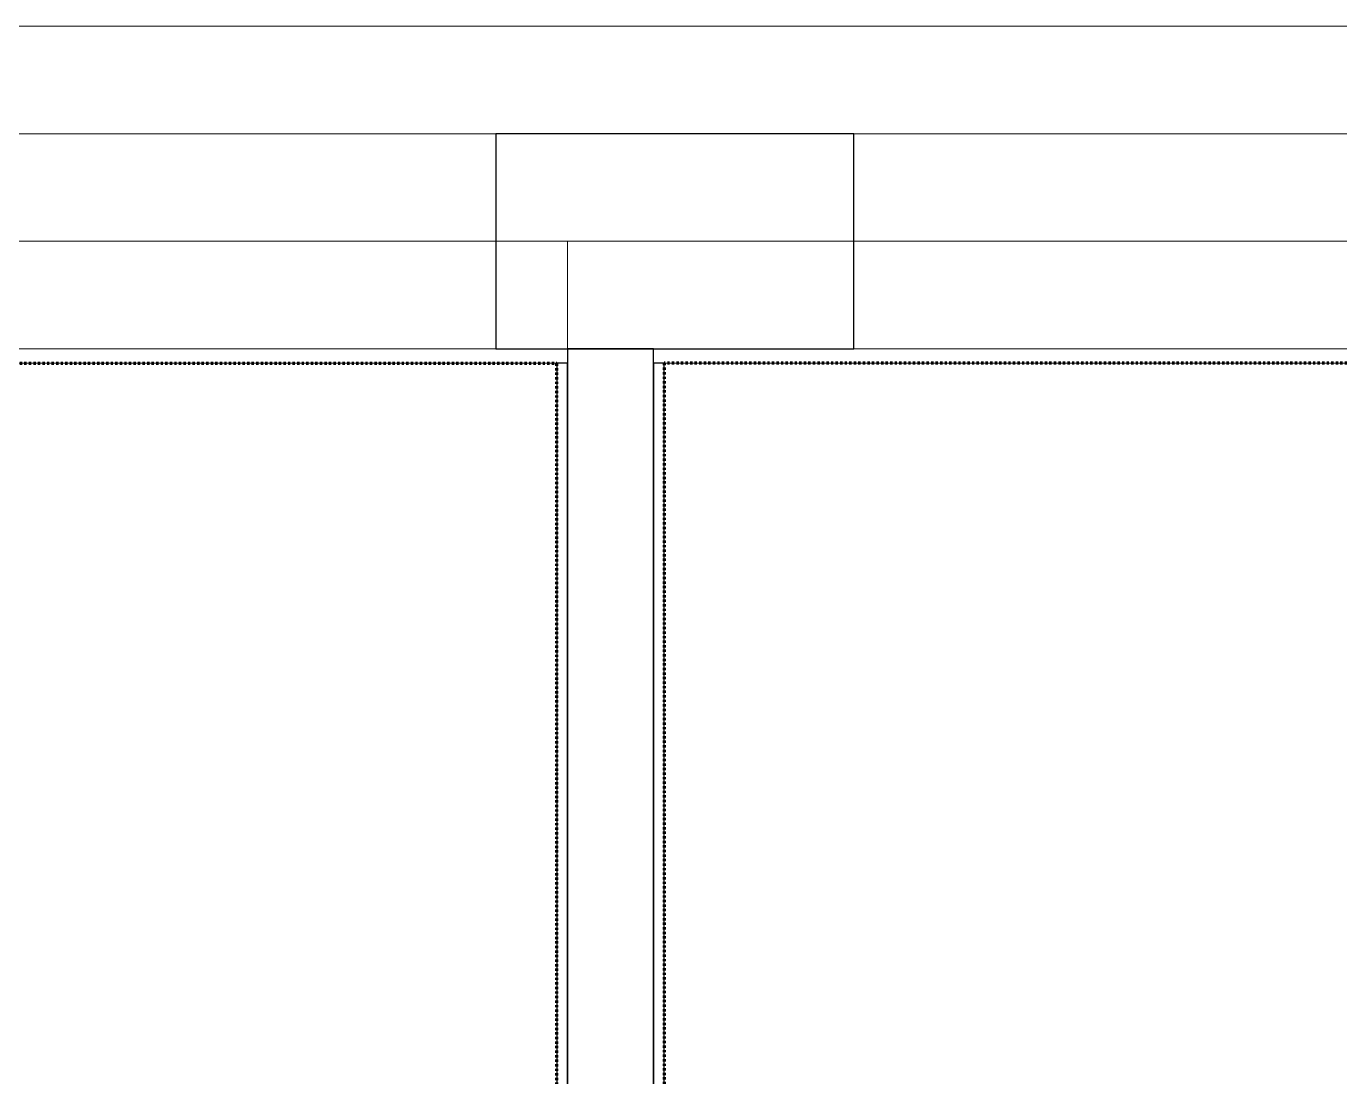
# Model space of a CAD drawing. Header units: millimetres. Extents: x -5300 to 98858, y -5196 to 93886.
# Drawn here: x 26594 to 28428, y 51334 to 52800 of the extents above; entities that cross this region are included whole.
import ezdxf

# ---------------------------------------------------------------- set-up
doc = ezdxf.new("R2010")
doc.units = ezdxf.units.MM
doc.linetypes.add('Штрих', pattern=[6.35, 3.175, -3.175])
doc.linetypes.add('Штрих_2_', pattern=[6.35, 3.175, -3.175])
for name, color, linetype, lineweight, true_color in [('_Разделитель помещений_', 4, 'Штрих', 70, 0x00ffff), ('Колонны', 7, 'Continuous', 18, 0x7f7f7f), ('Обобщенные модели', 7, 'Continuous', 18, 0x7f7f7f), ('Перекрытия', 7, 'Continuous', 18, 0x7f7f7f), ('Стены', 7, 'Continuous', 18, 0x7f7f7f), ('Стены разрез', 7, 'Continuous', 50, 0x7f7f7f)]:
    doc.layers.add(name, color=color, linetype=linetype, lineweight=lineweight, true_color=true_color)
doc.layers.add('Генплан', color=7, linetype='Continuous', lineweight=9)

# ---------------------------------------------------------------- blocks, each defined once
blk = doc.blocks.new('ПЕР-003 - ПЕР-003-240210-Подвал')
at = {"layer": 'Перекрытия', "color": 254, "true_color": 0xd4d4d4}
for p, q in [((58150, 52650), (15650, 52650)), ((15650, 52650), (58150, 52650))]:
    blk.add_line(p, q, dxfattribs=at)
blk = doc.blocks.new('СТН-03 127417 - СТН-03 2-245353-Подвал')
at = {"layer": 'Стены', "color": 254, "true_color": 0xd4d4d4}
blk.add_line((22890, 52500), (39000, 52500), dxfattribs=at)
blk = doc.blocks.new('СТН-03 127417 - СТН-03-245346-Подвал')
at = {"layer": 'Стены', "color": 254, "true_color": 0xd4d4d4}
for p, q in [((22990, 52800), (31849.999959, 52800)), ((22990, 52800), (38850, 52800)), ((22990, 52800), (38850, 52800)), ((38850, 52650), (22990, 52650)), ((22990, 52650), (31849.999959, 52650)), ((22990, 52650), (38850, 52650)), ((27250, 52650), (22990, 52650)), ((27250, 52650), (22990, 52650)), ((22990, 52650), (27250, 52650)), ((27250, 52650), (27250, 52650)), ((27250, 52350), (27250, 52650)), ((27250, 52350), (27250, 52650)), ((27250, 52650), (27250, 52650)), ((27250, 52650), (27250, 52350)), ((33250, 52650), (27750, 52650)), ((27750, 52650), (27750, 52650)), ((33250, 52650), (27750, 52650)), ((27750, 52650), (33250, 52650)), ((27750, 52350), (27750, 52650)), ((27750, 52650), (27750, 52650)), ((27750, 52650), (27750, 52350)), ((27750, 52650), (27750, 52350)), ((22990, 52350), (27250, 52350)), ((22990, 52350), (27250, 52350)), ((27250, 52350), (22990, 52350)), ((27350, 52350), (22990, 52350)), ((27350, 52350), (22990, 52350)), ((22990, 52350), (27350, 52350)), ((27250, 52350), (27250, 52350)), ((27250, 52350), (27250, 52350)), ((27350, 52350), (27350, 52350)), ((27350, 52350), (27350, 52350)), ((27350, 52330), (27350, 52350)), ((27350, 52330), (27350, 52350)), ((27350, 52350), (27350, 52330)), ((27470, 52350), (27470, 52350)), ((30200, 52350), (27470, 52350)), ((30200, 52350), (27470, 52350)), ((27470, 52350), (27470, 52330)), ((27470, 52350), (27470, 52350)), ((27470, 52350), (27470, 52330)), ((27470, 52330), (27470, 52350)), ((27470, 52350), (30200, 52350)), ((27750, 52350), (33250, 52350)), ((27750, 52350), (27750, 52350)), ((27750, 52350), (33250, 52350)), ((33250, 52350), (27750, 52350)), ((27750, 52350), (27750, 52350)), ((27350, 52330), (22990, 52330)), ((22990, 52330), (27350, 52330)), ((22990, 52330), (27350, 52330)), ((27350, 52330), (27350, 52330)), ((27350, 52330), (27350, 52330)), ((27470, 52330), (27470, 52330)), ((30200, 52330), (27470, 52330)), ((27470, 52330), (30200, 52330)), ((27470, 52330), (27470, 52330)), ((27470, 52330), (30200, 52330))]:
    blk.add_line(p, q, dxfattribs=at)
blk = doc.blocks.new('СТН-03 127417 - СТН-03 127417-245350-Подвал')
for name in ['СТН-03 127417 - СТН-03-245346-Подвал', 'СТН-03 127417 - СТН-03 2-245353-Подвал']:
    blk.add_blockref(name, (0, 0))
blk = doc.blocks.new('СТВ_Перегородка_Кирпич 163996 - СТВ_Перегородка_Кирпич 2-247313-Подвал')
at = {"layer": 'Стены', "color": 254, "true_color": 0xd4d4d4}
blk.add_line((27350, 46650), (27350, 52500), dxfattribs=at)
blk = doc.blocks.new('СТВ_Перегородка_Кирпич 163996 - СТВ_Перегородка_Кирпич 163996-247310-Подвал')
at = {"layer": 'Стены', "color": 254, "true_color": 0xd4d4d4}
for p, q in [((27350, 52350), (27350, 52350)), ((27470, 52350), (27470, 52350)), ((27335, 52330), (27335, 52330)), ((27350, 52330), (27350, 52330)), ((27470, 52330), (27470, 52330)), ((27485, 52330), (27485, 52330))]:
    blk.add_line(p, q, dxfattribs=at)
at = {"layer": 'Стены разрез', "color": 254, "lineweight": 25, "true_color": 0xd4d4d4}
for p, q in [((27470, 52350), (27350, 52350)), ((27350, 52350), (27350, 46650)), ((27470, 46650), (27470, 52350)), ((27350, 52330), (27335, 52330)), ((27335, 52330), (27335, 49460)), ((27350, 49460), (27350, 52330)), ((27485, 52330), (27470, 52330)), ((27470, 52330), (27470, 46665)), ((27485, 46665), (27485, 52330))]:
    blk.add_line(p, q, dxfattribs=at)
blk.add_blockref('СТВ_Перегородка_Кирпич 163996 - СТВ_Перегородка_Кирпич 2-247313-Подвал', (0, 0))
blk = doc.blocks.new('ПОТ-1_3_1 244299 - ПОТ-1_3_1 244299-249922-Подвал')
at = {"layer": 'Обобщенные модели', "color": 254, "true_color": 0xd4d4d4}
for p, q in [((27335, 52330), (23010, 52330)), ((23010, 52330), (27335, 52330)), ((27335, 49475), (27335, 52330)), ((27335, 52330), (27335, 49475)), ((27335, 52330), (27335, 52330))]:
    blk.add_line(p, q, dxfattribs=at)
blk = doc.blocks.new('Местность - Местность-379060-Подвал')
at = {"layer": 'Генплан', "color": 253, "true_color": 0xaaaaaa}
for p, q in [((21500, 52800), (38700, 52800)), ((21500, 52800), (38700, 52800)), ((38700, 52800), (21500, 52800))]:
    blk.add_line(p, q, dxfattribs=at)
blk = doc.blocks.new('Местность - Местность-379064-Подвал')
blk.add_blockref('Местность - Местность-379060-Подвал', (0, 0))
blk = doc.blocks.new('Железобетон - Колонны 500 x 300 110926 - Железобетон - Колонны 500 x 300 110926-385117-Подвал')
at = {"layer": 'Колонны', "color": 254, "lineweight": 25, "true_color": 0xd4d4d4}
for p, q in [((250, 150), (-250, 150)), ((-250, 150), (-250, -150)), ((250, -150), (250, 150)), ((-250, -150), (250, -150))]:
    blk.add_line(p, q, dxfattribs=at)
at = {"layer": 'Колонны', "color": 254, "true_color": 0xd4d4d4}
for p, q in [((-250, 150), (-250, 150)), ((250, 150), (250, 150)), ((-250, -150), (-250, -150)), ((250, -150), (250, -150))]:
    blk.add_line(p, q, dxfattribs=at)

msp = doc.modelspace()

# ---------------------------------------------------------------- linework, layer by layer
at = {"layer": '_Разделитель помещений_', "color": 131, "linetype": 'Штрих_2_', "true_color": 0xaaffff}
for p, q in [((23010, 52330), (27335, 52330)), ((27335, 49475), (27335, 52330)), ((30185, 52330), (27485, 52330)), ((27485, 52330), (27485, 46665))]:
    msp.add_line(p, q, dxfattribs=at)
at = {"layer": 'Перекрытия', "color": 254, "true_color": 0xd4d4d4}
for p, q in [((15650, 52650), (58150, 52650)), ((58150, 52650), (15650, 52650))]:
    msp.add_line(p, q, dxfattribs=at)

# ---------------------------------------------------------------- block references
at = {"layer": 'Генплан', "color": 253, "true_color": 0xaaaaaa}
msp.add_blockref('Местность - Местность-379064-Подвал', (0, 0), dxfattribs=at)
at = {"layer": 'Колонны', "color": 254, "true_color": 0xd4d4d4}
msp.add_blockref('Железобетон - Колонны 500 x 300 110926 - Железобетон - Колонны 500 x 300 110926-385117-Подвал', (27500, 52500), dxfattribs=at)
at = {"layer": 'Обобщенные модели', "color": 254, "true_color": 0xd4d4d4}
msp.add_blockref('ПОТ-1_3_1 244299 - ПОТ-1_3_1 244299-249922-Подвал', (0, 0), dxfattribs=at)
at = {"layer": 'Перекрытия', "color": 254, "true_color": 0xd4d4d4}
msp.add_blockref('ПЕР-003 - ПЕР-003-240210-Подвал', (0, 0), dxfattribs=at)
at = {"layer": 'Стены', "color": 254, "true_color": 0xd4d4d4}
for name in ['СТН-03 127417 - СТН-03 127417-245350-Подвал', 'СТВ_Перегородка_Кирпич 163996 - СТВ_Перегородка_Кирпич 163996-247310-Подвал']:
    msp.add_blockref(name, (0, 0), dxfattribs=at)

doc.saveas('drawing.dxf')
